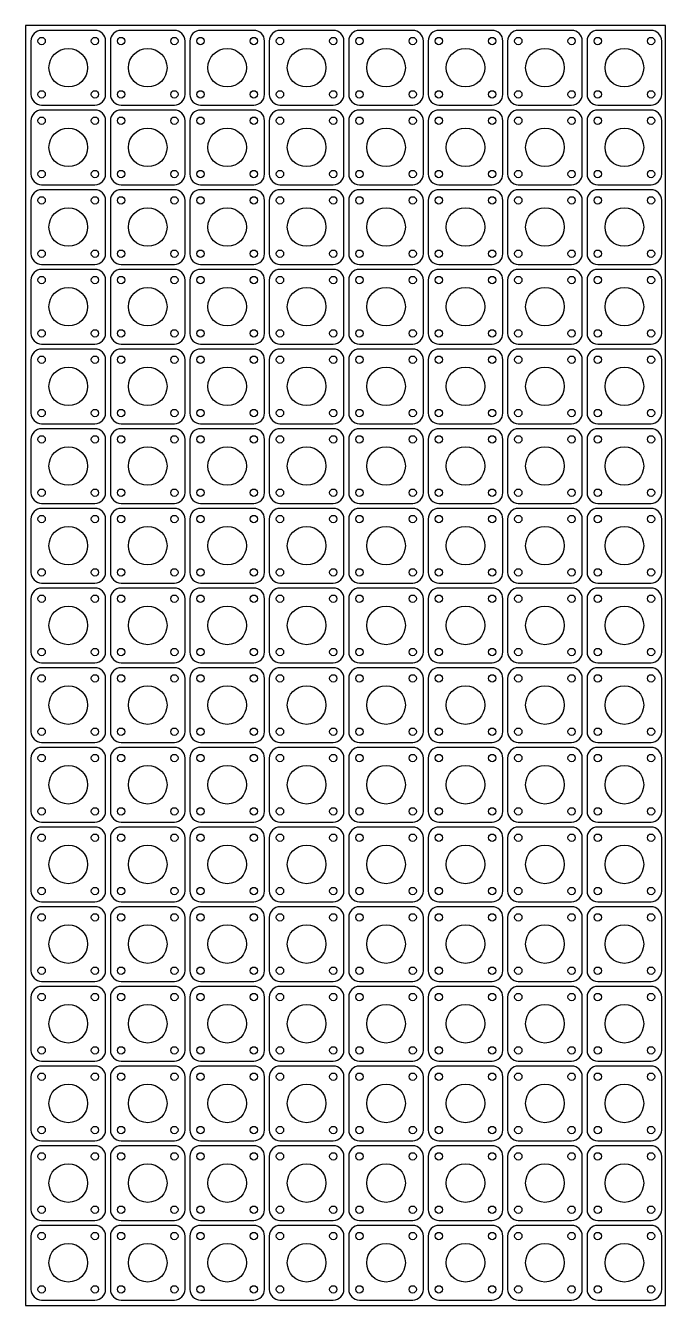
# Model space of a CAD drawing. Header units: millimetres. Extents: x 3351 to 3411, y 138 to 258.
import ezdxf

# ---------------------------------------------------------------- set-up
doc = ezdxf.new("R2010")
doc.units = ezdxf.units.MM

# ---------------------------------------------------------------- blocks, each defined once
blk = doc.blocks.new('*U10')
blk.add_lwpolyline([(-2.5, -3.5), (2.5, -3.5, 0.414214), (3.5, -2.5), (3.5, 2.5, 0.414214), (2.5, 3.5), (-2.5, 3.5, 0.414214), (-3.5, 2.5), (-3.5, -2.5, 0.414214)], format="xyb", close=True)
for centre, radius in [((-2.5, 2.5), 0.344), ((2.5, 2.5), 0.344), ((0, 0), 1.81), ((-2.5, -2.5), 0.344), ((2.5, -2.5), 0.344)]:
    blk.add_circle(centre, radius)
blk = doc.blocks.new('*U11')
at = {"color": 0, "linetype": 'ByBlock', "lineweight": -2, "transparency": 16777216}
for p in [(0, 112.05), (7.45, 112.05), (14.9, 112.05), (22.35, 112.05), (29.8, 112.05), (37.25, 112.05), (44.7, 112.05), (52.15, 112.05), (0, 104.58), (7.45, 104.58), (14.9, 104.58), (22.35, 104.58), (29.8, 104.58), (37.25, 104.58), (44.7, 104.58), (52.15, 104.58), (0, 97.11), (7.45, 97.11), (14.9, 97.11), (22.35, 97.11), (29.8, 97.11), (37.25, 97.11), (44.7, 97.11), (52.15, 97.11), (0, 89.64), (7.45, 89.64), (14.9, 89.64), (22.35, 89.64), (29.8, 89.64), (37.25, 89.64), (44.7, 89.64), (52.15, 89.64), (0, 82.17), (7.45, 82.17), (14.9, 82.17), (22.35, 82.17), (29.8, 82.17), (37.25, 82.17), (44.7, 82.17), (52.15, 82.17), (0, 74.7), (7.45, 74.7), (14.9, 74.7), (22.35, 74.7), (29.8, 74.7), (37.25, 74.7), (44.7, 74.7), (52.15, 74.7), (0, 67.23), (7.45, 67.23), (14.9, 67.23), (22.35, 67.23), (29.8, 67.23), (37.25, 67.23), (44.7, 67.23), (52.15, 67.23), (0, 59.76), (7.45, 59.76), (14.9, 59.76), (22.35, 59.76), (29.8, 59.76), (37.25, 59.76), (44.7, 59.76), (52.15, 59.76), (0, 52.29), (7.45, 52.29), (14.9, 52.29), (22.35, 52.29), (29.8, 52.29), (37.25, 52.29), (44.7, 52.29), (52.15, 52.29), (0, 44.82), (7.45, 44.82), (14.9, 44.82), (22.35, 44.82), (29.8, 44.82), (37.25, 44.82), (44.7, 44.82), (52.15, 44.82), (0, 37.35), (7.45, 37.35), (14.9, 37.35), (22.35, 37.35), (29.8, 37.35), (37.25, 37.35), (44.7, 37.35), (52.15, 37.35), (0, 29.88), (7.45, 29.88), (14.9, 29.88), (22.35, 29.88), (29.8, 29.88), (37.25, 29.88), (44.7, 29.88), (52.15, 29.88), (0, 22.41), (7.45, 22.41), (14.9, 22.41), (22.35, 22.41), (29.8, 22.41), (37.25, 22.41), (44.7, 22.41), (52.15, 22.41), (0, 14.94), (7.45, 14.94), (14.9, 14.94), (22.35, 14.94), (29.8, 14.94), (37.25, 14.94), (44.7, 14.94), (52.15, 14.94), (0, 7.47), (7.45, 7.47), (14.9, 7.47), (22.35, 7.47), (29.8, 7.47), (37.25, 7.47), (44.7, 7.47), (52.15, 7.47), (0, 0), (7.45, 0), (14.9, 0), (22.35, 0), (29.8, 0), (37.25, 0), (44.7, 0), (52.15, 0)]:
    blk.add_blockref('*U10', p, dxfattribs=at)

msp = doc.modelspace()

# ---------------------------------------------------------------- linework, layer by layer
msp.add_lwpolyline([(3350.52, 137.57), (3410.52, 137.57), (3410.52, 257.57), (3350.52, 257.57)], close=True)

# ---------------------------------------------------------------- block references
msp.add_blockref('*U11', (3354.52, 141.57))

doc.saveas('drawing.dxf')
